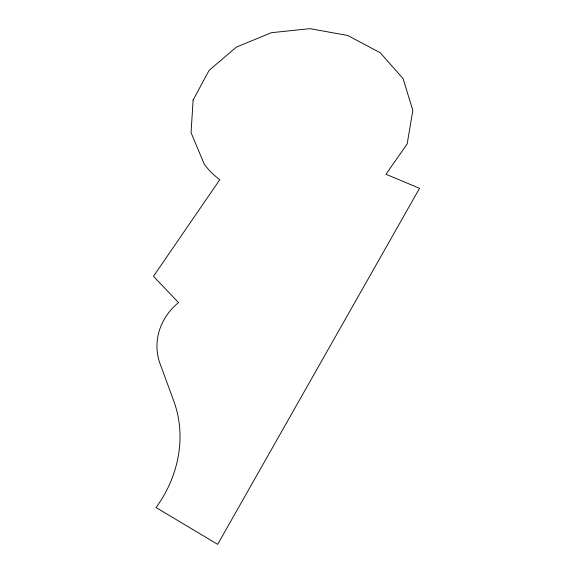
<?xml version="1.0" encoding="UTF-8"?>
<svg xmlns="http://www.w3.org/2000/svg" width="573" height="573" viewBox="0 0 573 573"><rect width="100%" height="100%" fill="white"/><g stroke="black" fill="none" stroke-linecap="round" stroke-linejoin="round"><path stroke-width="0.86" d="M193.108 100.017L191.06 132.657L204.189 164A83.715 67.571 -5.7 0 0 219.803 179.664L153.464 276.336L178.547 302.565A59.707 54.815 -17.8 0 0 160.046 363.662L173.848 401.25A117.178 103.727 -44.4 0 1 156.078 507.549L217.676 544.35L419.536 188.324L385.973 174.271L407.181 143.887L412.832 110.353L403.063 78.587L380.15 52.666L347.689 35.476L309.95 28.65L271.394 32.69L236.413 47.079L209.116 70.343L193.108 100.017"/></g></svg>
